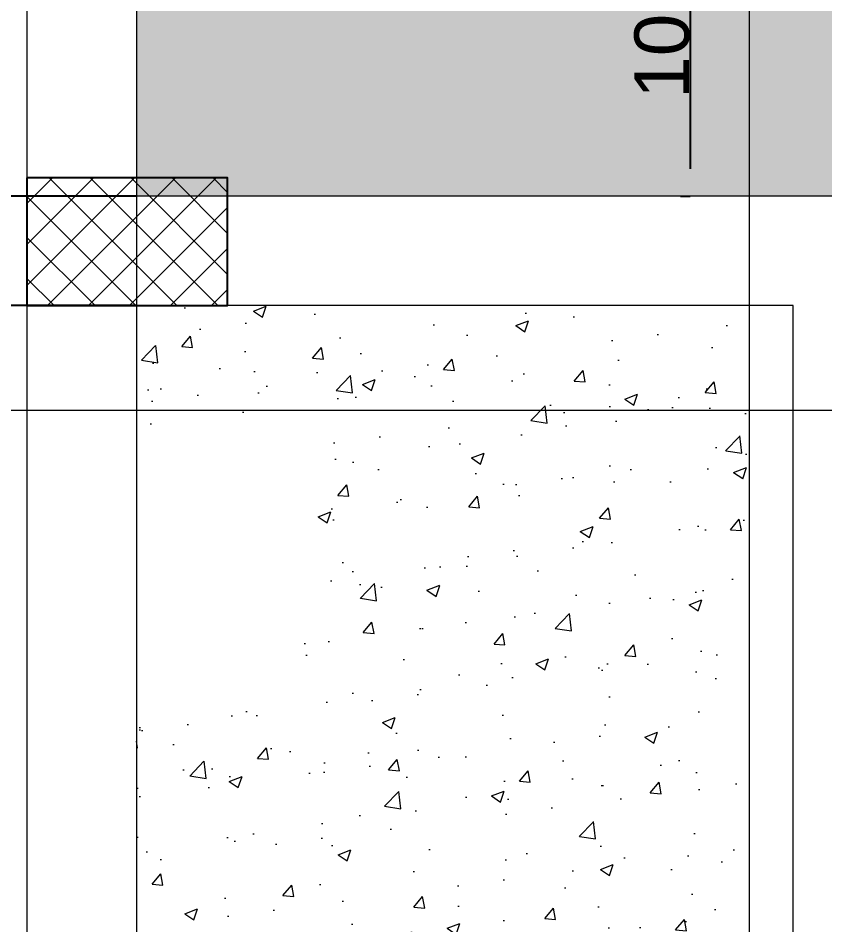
# Model space of a CAD drawing. Header units: millimetres. Extents: x -586673698 to -573385747, y -389867798 to -389752240.
# Drawn here: x -586668303 to -586666092, y -389775828 to -389773343 of the extents above; entities that cross this region are included whole.
import ezdxf

# ---------------------------------------------------------------- set-up
doc = ezdxf.new("R2010")
doc.units = ezdxf.units.MM
doc.header["$LTSCALE"] = 100
doc.linetypes.add('DASHED', pattern=[19.05, 12.7, -6.35])
doc.layers.add('AH_colums', color=3, linetype='Continuous')
doc.layers.add('DT-PL-SHAFT', color=230, linetype='Continuous')
doc.layers.add('columns11', color=1, linetype='Continuous', lineweight=20)
doc.layers.add('PL-DOMESTIC WATER TANK', color=171, linetype='Continuous', lineweight=0)
doc.styles.add('Arial', font='arial.ttf')
doc.dimstyles.new('V Mts', dxfattribs={"dimtxt": 150, "dimasz": 75, "dimexe": 0.1, "dimexo": 0, "dimgap": 0.01, "dimtad": 1, "dimdec": 0, "dimzin": 3, "dimdsep": 46, "dimtxsty": 'Arial', "dimsah": 1, "dimcen": 0.09375, "dimdle": 0.01, "dimclrd": 8, "dimclre": 8, "dimclrt": 256, "dimadec": 0, "dimazin": 0, "dimtfac": 0.7, "dimtdec": 3, "dimtofl": 0, "dimtmove": 2, "dimatfit": 3, "dimfxl": 0, "dimfrac": 1, "dimtolj": 1, "dimtzin": 0, "dimarcsym": 0})

# ---------------------------------------------------------------- blocks, each defined once
blk = doc.blocks.new('*D834')
at = {"layer": 'Defpoints', "color": 0, "ltscale": 5, "transparency": 16777216}
for p in [(-586668693.8, -389774131.1), (-586667978.5, -389774131.1, 2.9), (-586667978.5, -389777781.1, 2.9)]:
    blk.add_point(p, dxfattribs=at)
at = {"layer": 'DT-PL-SHAFT', "color": 8, "lineweight": -2, "ltscale": 5, "transparency": 16777216}
for p, q in [((-586667978.5, -389774131.1), (-586668693.9, -389774131.1)), ((-586668693.8, -389777706.1), (-586668693.8, -389774206.1)), ((-586667978.5, -389777781.1), (-586668693.9, -389777781.1))]:
    blk.add_line(p, q, dxfattribs=at)
at = {"layer": 'DT-PL-SHAFT', "color": 8, "ltscale": 5, "transparency": 16777216}
for points in [[(-586668706.3, -389774206.1), (-586668681.3, -389774206.1), (-586668693.8, -389774131.1)], [(-586668706.3, -389777706.1), (-586668681.3, -389777706.1), (-586668693.8, -389777781.1)]]:
    blk.add_solid(points, dxfattribs=at)
at = {"layer": 'DT-PL-SHAFT', "lineweight": 13, "ltscale": 5, "transparency": 16777216, "insert": (-586668770.5, -389775956.1), "char_height": 150, "attachment_point": 5, "rotation": 90, "style": 'Arial'}
blk.add_mtext('\\A1;3650', dxfattribs=at)
blk = doc.blocks.new('*D838')
at = {"layer": 'Defpoints', "color": 0, "ltscale": 5, "transparency": 16777216}
for p in [(-586668693.8, -389765480.6), (-586667978.5, -389765480.6, -6.3), (-586667978.5, -389773831.1, -6.3)]:
    blk.add_point(p, dxfattribs=at)
at = {"layer": 'DT-PL-SHAFT', "color": 8, "lineweight": -2, "ltscale": 5, "transparency": 16777216}
for p, q in [((-586667978.5, -389765480.6), (-586668693.9, -389765480.6)), ((-586668693.8, -389773756.1), (-586668693.8, -389765555.6)), ((-586667978.5, -389773831.1), (-586668693.9, -389773831.1))]:
    blk.add_line(p, q, dxfattribs=at)
at = {"layer": 'DT-PL-SHAFT', "color": 8, "ltscale": 5, "transparency": 16777216}
for points in [[(-586668706.3, -389765555.6), (-586668681.3, -389765555.6), (-586668693.8, -389765480.6)], [(-586668706.3, -389773756.1), (-586668681.3, -389773756.1), (-586668693.8, -389773831.1)]]:
    blk.add_solid(points, dxfattribs=at)
at = {"layer": 'DT-PL-SHAFT', "lineweight": 13, "ltscale": 5, "transparency": 16777216, "insert": (-586668770.5, -389769655.9), "char_height": 150, "attachment_point": 5, "rotation": 90, "style": 'Arial'}
blk.add_mtext('\\A1;8350', dxfattribs=at)
blk = doc.blocks.new('*D850')
at = {"layer": 'Defpoints', "color": 0, "ltscale": 5, "transparency": 16777216}
for p in [(-586669119.6, -389761480.6), (-586667978.5, -389761480.6, 2.9), (-586667978.5, -389793031.3, 2.9)]:
    blk.add_point(p, dxfattribs=at)
at = {"layer": 'DT-PL-SHAFT', "color": 8, "lineweight": -2, "ltscale": 5, "transparency": 16777216}
for p, q in [((-586667978.5, -389761480.6), (-586669119.7, -389761480.6)), ((-586669119.6, -389792956.3), (-586669119.6, -389761555.6)), ((-586667978.5, -389793031.3), (-586669119.7, -389793031.3))]:
    blk.add_line(p, q, dxfattribs=at)
at = {"layer": 'DT-PL-SHAFT', "color": 8, "ltscale": 5, "transparency": 16777216}
for points in [[(-586669132.1, -389761555.6), (-586669107.1, -389761555.6), (-586669119.6, -389761480.6)], [(-586669132.1, -389792956.3), (-586669107.1, -389792956.3), (-586669119.6, -389793031.3)]]:
    blk.add_solid(points, dxfattribs=at)
at = {"layer": 'DT-PL-SHAFT', "lineweight": 13, "ltscale": 5, "transparency": 16777216, "insert": (-586669196.3, -389777255.9), "char_height": 150, "attachment_point": 5, "rotation": 90, "style": 'Arial'}
blk.add_mtext('\\A1;31551', dxfattribs=at)
blk = doc.blocks.new('*D787')
at = {"layer": 'Defpoints', "color": 0, "ltscale": 5, "transparency": 16777216}
for p in [(-586666487.7, -389772831.1, -9.1), (-586666487.7, -389773831.1, -8.9), (-586666461.4, -389773831.1)]:
    blk.add_point(p, dxfattribs=at)
at = {"layer": 'DT-PL-SHAFT', "color": 8, "lineweight": -2, "ltscale": 5, "transparency": 16777216}
for p, q in [((-586666487.7, -389772831.1), (-586666461.3, -389772831.1)), ((-586666461.4, -389772906.1), (-586666461.4, -389773756.1)), ((-586666487.7, -389773831.1), (-586666461.3, -389773831.1))]:
    blk.add_line(p, q, dxfattribs=at)
at = {"layer": 'DT-PL-SHAFT', "color": 8, "ltscale": 5, "transparency": 16777216}
for points in [[(-586666473.9, -389772906.1), (-586666448.9, -389772906.1), (-586666461.4, -389772831.1)], [(-586666473.9, -389773756.1), (-586666448.9, -389773756.1), (-586666461.4, -389773831.1)]]:
    blk.add_solid(points, dxfattribs=at)
at = {"layer": 'DT-PL-SHAFT', "lineweight": 13, "ltscale": 5, "transparency": 16777216, "insert": (-586666538, -389773331.1), "char_height": 150, "attachment_point": 5, "rotation": 90, "style": 'Arial'}
blk.add_mtext('\\A1;1000', dxfattribs=at)
blk = doc.blocks.new('DFFFF')
at = {"layer": 'AH_colums', "color": 1, "elevation": 7.4}
blk.add_lwpolyline([(-1008848.6, -65296.2), (-1008848.6, -65646.2), (-1008298.6, -65646.2), (-1008298.6, -65296.2)], close=True, dxfattribs=at)
at = {"layer": 'columns11', "linetype": 'Continuous'}
for p, q in [((-1008848.6, -65366.2, 9.1), (-1008778.7, -65296.2, 9.1)), ((-1008848.6, -65478.4, 9.1), (-1008666.4, -65296.2, 9.1)), ((-1008848.6, -65590.7, 9.1), (-1008554.2, -65296.2, 9.1)), ((-1008791.9, -65646.2, 9.1), (-1008441.9, -65296.2, 9.1)), ((-1008437.5, -65646.2, 9.1), (-1008787.5, -65296.2, 9.1)), ((-1008679.7, -65646.2, 9.1), (-1008329.7, -65296.2, 9.1)), ((-1008325.2, -65646.2, 9.1), (-1008675.2, -65296.2, 9.1)), ((-1008298.6, -65560.6, 9.1), (-1008563, -65296.2, 9.1)), ((-1008298.6, -65448.3, 9.1), (-1008450.7, -65296.2, 9.1)), ((-1008298.6, -65336.1, 9.1), (-1008338.5, -65296.2, 9.1)), ((-1008549.8, -65646.2, 9.1), (-1008848.6, -65347.3, 9.1)), ((-1008567.4, -65646.2, 9.1), (-1008298.6, -65377.4, 9.1)), ((-1008662, -65646.2, 9.1), (-1008848.6, -65459.6, 9.1)), ((-1008455.1, -65646.2, 9.1), (-1008298.6, -65489.7, 9.1)), ((-1008774.3, -65646.2, 9.1), (-1008848.6, -65571.8, 9.1)), ((-1008342.9, -65646.2, 9.1), (-1008298.6, -65601.9, 9.1))]:
    blk.add_line(p, q, dxfattribs=at)

msp = doc.modelspace()

# ---------------------------------------------------------------- hatches: boundary and pattern name
at = {"layer": 'DT-PL-SHAFT', "lineweight": 13, "ltscale": 5}
h = msp.add_hatch(dxfattribs=at)
h.set_pattern_fill('AR-CONC', color=8, scale=50)
h.set_pattern_definition([(50, (-585601457.7, -389666391.28), (358.63009, -31.37607), [37.5, -412.5]), (355, (-585601457.7, -389666391.28), (-69.37567, 376.09607), [30, -330]), (100.451444, (-585601427.82, -389666393.9), (289.25442, 344.72), [31.8701, -350.57106]), (46.1842, (-585601457.7, -389666291.3), (533.62067, -82.75964), [56.25, -618.75]), (96.635635, (-585601413.24, -389666298.2), (467.33097, 487.0593), [47.80517, -525.85688]), (351.184164, (-585601457.7, -389666291.3), (467.33097, 487.0593), [45, -495]), (21, (-585601407.7, -389666316.28), (298.45353, -201.309445), [37.5, -412.5]), (326, (-585601407.7, -389666316.28), (121.65767, 362.57502), [30, -330]), (71.451445, (-585601382.84, -389666333.05), (420.11119, 161.26558), [31.8701, -350.57106]), (37.5, (-585601457.71, -389666391.28), (6.079928, 166.446927), [0, -326, 0, -335, 0, -331.25]), (7.5, (-585601457.71, -389666391.28), (131.53477, 197.205856), [0, -191, 0, -318.5, 0, -126.25]), (327.5, (-585601569.21, -389666391.28), (266.911218, -11.277436), [0, -125, 0, -390, 0, -517.5]), (317.5, (-585601619.2, -389666391.28), (291.593085, 50.05249), [0, -162.5, 0, -259, 0, -367.5])])
h.paths.add_polyline_path([(-586663978.6, -389775080.3), (-586665878.6, -389775080.3), (-586665878.6, -389773831.1), (-586666298.3, -389773831.1), (-586666298.3, -389772831.1), (-586664978.6, -389772831.1), (-586664978.6, -389769137.5), (-586663978.6, -389769137.5)])
h.paths.add_polyline_path([(-586666298.3, -389773831.1), (-586667978.5, -389773831.1), (-586667978.5, -389770181), (-586667728.5, -389770181), (-586667728.5, -389769831), (-586667978.5, -389769831), (-586667978.5, -389769137.5), (-586666778.5, -389769137.5), (-586666778.5, -389772831.1), (-586666298.3, -389772831.1)])
h.paths.add_polyline_path([(-586663978.6, -389777781.1), (-586665878.6, -389777781.1), (-586665878.6, -389775080.3), (-586663978.6, -389775080.3)])
h.paths.add_polyline_path([(-586664755.6, -389771786.6), (-586664214.4, -389771786.6), (-586664214.4, -389772095.7), (-586664755.6, -389772095.7)], flags=24)
h.paths.add_polyline_path([(-586667655.4, -389771691.1), (-586667114.3, -389771691.1), (-586667114.3, -389772000.3), (-586667655.4, -389772000.3)], flags=24)
h.paths.add_polyline_path([(-586668208.1, -389776188.6), (-586665701.5, -389776188.6), (-586665701.5, -389776520.2), (-586668208.1, -389776520.2)], flags=9)
h = msp.add_hatch(dxfattribs=at)
h.set_pattern_fill('AR-CONC', color=8, scale=50)
h.set_pattern_definition([(50, (-585753588.4, -389711401.5), (358.63009, -31.37607), [37.5, -412.5]), (355, (-585753588.4, -389711401.5), (-69.37567, 376.09607), [30, -330]), (100.451444, (-585753558.53, -389711404.13), (289.25442, 344.72), [31.8701, -350.57106]), (46.1842, (-585753588.4, -389711301.5), (533.62067, -82.75964), [56.25, -618.75]), (96.635635, (-585753543.95, -389711308.4), (467.33097, 487.0593), [47.80517, -525.85688]), (351.184164, (-585753588.4, -389711301.5), (467.33097, 487.0593), [45, -495]), (21, (-585753538.4, -389711326.5), (298.45353, -201.30945), [37.5, -412.5]), (326, (-585753538.4, -389711326.5), (121.65767, 362.57502), [30, -330]), (71.451445, (-585753513.54, -389711343.3), (420.11119, 161.26558), [31.8701, -350.57106]), (37.5, (-585753588.41, -389711401.51), (6.079928, 166.446927), [0, -326, 0, -335, 0, -331.25]), (7.5, (-585753588.41, -389711401.51), (131.53477, 197.205856), [0, -191, 0, -318.5, 0, -126.25]), (327.5, (-585753699.91, -389711401.51), (266.911218, -11.277436), [0, -125, 0, -390, 0, -517.5]), (317.5, (-585753749.91, -389711401.51), (291.593085, 50.05249), [0, -162.5, 0, -259, 0, -367.5])])
h.paths.add_polyline_path([(-586666298.3, -389777781.1), (-586666478.6, -389777781.1), (-586666478.6, -389775881.4), (-586667978.5, -389775881.4), (-586667978.5, -389775231), (-586667528.5, -389775231), (-586667528.5, -389775080.3), (-586666298.3, -389775080.3)])
h.paths.add_polyline_path([(-586666298.3, -389775080.3), (-586667528.5, -389775080.3), (-586667528.5, -389774481), (-586667978.5, -389774481), (-586667978.5, -389774131.1), (-586666298.3, -389774131.1)])
h.paths.add_polyline_path([(-586666640.3, -389777391), (-586666215.6, -389777391), (-586666215.6, -389777700.2), (-586666640.3, -389777700.2)], flags=9)
h.paths.add_polyline_path([(-586668208.1, -389776188.6), (-586665701.5, -389776188.6), (-586665701.5, -389776520.2), (-586668208.1, -389776520.2)], flags=9)

# ---------------------------------------------------------------- linework, layer by layer
at = {"layer": 'DT-PL-SHAFT', "color": 8, "linetype": 'DASHED', "lineweight": 13, "ltscale": 50}
msp.add_line((-586666298.3, -389794357.8, -310), (-586666298.3, -389760185.5, -310), dxfattribs=at)
at = {"layer": 'DT-PL-SHAFT', "color": 1, "lineweight": 13, "ltscale": 5}
for points, elevation in [([(-586667978.5, -389767680.8), (-586667978.5, -389793031.3), (-586660678.6, -389793031.3), (-586660678.6, -389761480.6), (-586667978.5, -389761480.6), (-586667978.5, -389767380.8)], -303.8), ([(-586665878.6, -389773831.1), (-586667978.5, -389773831.1)], -299.2), ([(-586666178.6, -389774131.1), (-586667978.5, -389774131.1)], -299.2), ([(-586666178.6, -389777781.1), (-586666178.6, -389774131.1)], -299.2)]:
    msp.add_lwpolyline(points, dxfattribs=dict(at, elevation=elevation))
at = {"layer": 'DT-PL-SHAFT', "color": 8, "linetype": 'DASHED', "lineweight": 13, "ltscale": 50, "elevation": -303.6}
msp.add_lwpolyline([(-586659708.3, -389774418.9), (-586669671.3, -389774418.9)], dxfattribs=at)
at = {"layer": 'PL-DOMESTIC WATER TANK', "lineweight": 13, "ltscale": 200, "elevation": -303.8}
msp.add_lwpolyline([(-586660378.6, -389761180.6), (-586668278.5, -389761180.6), (-586668278.5, -389793331.3), (-586660378.6, -389793331.3)], close=True, dxfattribs=at)

# ---------------------------------------------------------------- block references
at = {"layer": 'DT-PL-SHAFT', "color": 1}
msp.add_blockref('DFFFF', (-585659429.9, -389708484.9, -303.8), dxfattribs=at)

# ---------------------------------------------------------------- dimensions: what is measured, and where the dimension line sits
at = {"layer": 'DT-PL-SHAFT', "color": 1, "lineweight": 13, "ltscale": 5}
for p1, p2, distance, picture, middle in [((-586667978.5, -389793031.3, -303.8), (-586667978.5, -389761480.6, -303.8), 1141.2, '*D850', (-586669196.3, -389777255.9, -306.7)), ((-586667978.4771, -389773831.0874, -305.5143), (-586667978.4778, -389765480.6412, -305.5143), 715.3602, '*D838', (-586668770.485, -389769655.8643, -299.1708)), ((-586666487.7, -389772831.1, -299.3), (-586666487.7, -389773831.1, -299.2), 26.3, '*D787', (-586666538, -389773331.1, -290.2)), ((-586667978.5, -389777781.1, -299.2), (-586667978.5, -389774131.1, -299.2), 715.4, '*D834', (-586668770.5, -389775956.1, -302.1))]:
    dim = msp.add_aligned_dim(p1=p1, p2=p2, distance=distance, dimstyle='V Mts', dxfattribs=at)
    dim.commit()
    dim.dimension.update_dxf_attribs({"geometry": picture, "text_midpoint": middle})

doc.saveas('drawing.dxf')
